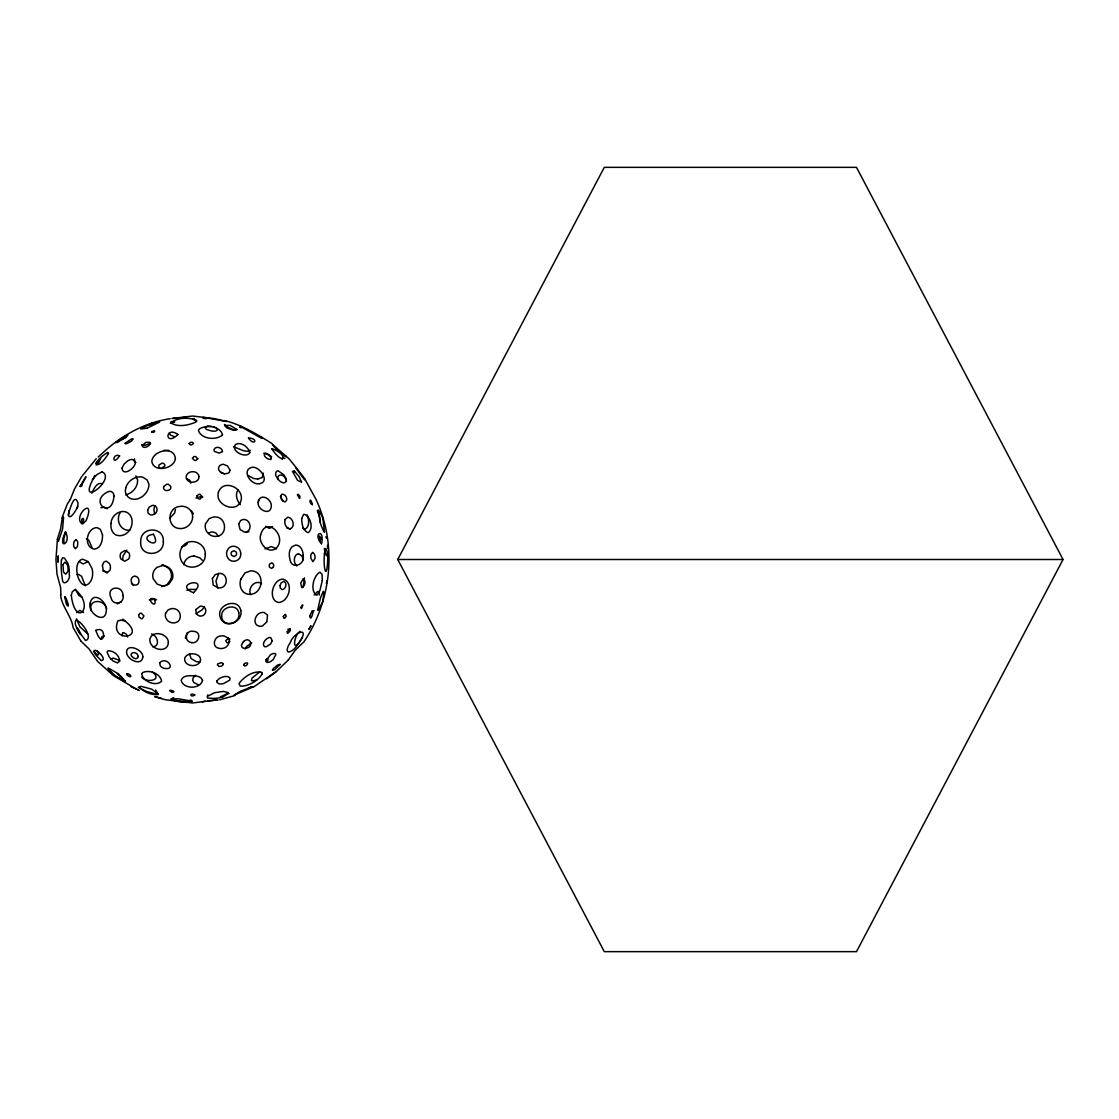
<?xml version="1.0" encoding="UTF-8"?>
<svg xmlns="http://www.w3.org/2000/svg" width="1119" height="1119" viewBox="0 0 1119 1119"><rect width="100%" height="100%" fill="white"/><g stroke="black" fill="none" stroke-linecap="round" stroke-linejoin="round"><path stroke-width="1.5" d="M276.085 671.61L253.02 687.388M266.686 678.785L276.085 671.764L288.156 660.14M175.389 458.692C174.424 445.516 152.925 450.342 151.806 461.266C153.387 473.029 174.018 469.085 175.389 458.72M319.349 595.014L319.167 591.587M77.099 508.502L77.854 506.264M187.097 632.878L185.306 638.236M62.3 517.957L60.524 529.063L57.419 539.106L55.95 559.5L57.013 574.229L60.65 587.727L60.916 594.721M169.487 433.165L170.2 434.857L174.508 436.718M303.445 642.502C331.7 601.113 337.351 545.289 316.145 499.647L304.732 478.722L296.941 468.511L288.94 458.692L272.407 444.327L274.309 447.054M320.188 522.461L319.782 517.146L317.32 510.558M183.838 564.717C184.327 559.78 188.971 556.045 193.825 555.975M142.197 445.628C142.659 449.656 151.638 445.949 149.75 442.439M110.949 659.315L113.033 658.028L119.299 660.308M192.608 517.132C192.538 522.825 187.642 527.958 181.935 528.504A17.932 17.289 -35.6 0 1 179.488 528.504C166.535 527.664 167.067 507.397 179.767 506.445A9.889 9.12 -22.4 0 1 183.768 506.459C188.831 507.145 193.014 511.915 192.594 517.09M68.609 513.649C67.867 523.622 80.428 506.361 77.589 502.039C74.064 492.416 69.196 511.719 68.203 515.104M68.763 513.117L68.86 510.726M175.459 509.453L174.536 513.187L169.57 518.447M324.468 531.777L322.72 517.524L318.537 510.222A8.406 1.273 68.7 0 0 317.978 510.222L320.677 524.238L323.909 531.903A17.442 2.756 77.3 0 0 324.3 531.903L324.454 531.805M207.924 694.857L207.491 695.64M326.356 583.461L327.014 580.733M327.335 553.863L326.608 555.667A5.259 0.853 85.9 0 1 326.426 555.695L324.818 551.415A10.658 1.72 85.9 0 1 324.37 548.394M134.49 458.888L134.406 461.615L135.903 462.539M258.209 502.473C259.72 491.703 273.19 499.34 271.12 507.397C269.441 516.223 256.251 508.781 258.349 501.802M87.45 517.146L86.135 520.629L82.876 523.818A14.365 6.504 -76.1 0 1 81.925 523.818C72.819 516.46 93.884 496.99 87.506 517.02M304.55 577.81L303.151 587.013M272.225 640.711L270.546 644.026L266.756 646.502A5.091 2.784 -41.8 0 1 264.322 646.53C261.482 643.677 265.693 638.697 268.742 637.662A6.49 3.958 -51.8 0 1 270.714 637.648L272.225 640.697M200.329 661.273C202.469 653.09 187.782 651.202 184.817 657.888C183.04 666.239 197.154 668.393 200.301 661.357M82.442 475.701L96.22 458.692M91.87 493.157C93.506 489.381 97.073 481.506 102.263 483.814M76.707 612.652L79.771 610.401L83.631 612.527M81.687 486.066L82.065 484.527A6.868 0.965 -60.1 0 0 81.603 484.527L80.26 486.066M266.854 621.716L267.539 615.03L264.196 612.541A6.434 5.357 -49.9 0 0 261.776 612.541C255.426 613.072 251.789 624.094 258.867 626.108A7.693 5.959 -38.7 0 0 262.531 625.927L266.644 622.052M62.216 517.146L67.364 503.914L70.371 499.382M142.239 445.516L145.96 442.341L149.736 442.425M70.329 499.452L74.413 489.185L81.715 476.498M171.081 578.985L167.053 584.831M245.257 648.936L246.795 646.362L251.649 642.754M288.073 660.308L295.346 650.069L302.578 643.117M397.735 559.5L604.302 167.346L856.483 167.346L1063.05 559.5L856.483 951.654L604.302 951.654L397.735 559.5L1063.05 559.5M154.8 505.704L153.876 509.453L154.562 513.621M169.598 690.647L171.766 692.213A2.392 0.881 11.7 0 0 173.515 692.213L173.837 691.332L171.766 690.451A2.392 0.881 11.7 0 0 169.962 690.409L172.34 691.752M98.22 457L102.305 453.279C120.964 435.767 144.729 422.478 170.228 418.688M93.8 478.065L94.583 475.477M302.466 637.396C298.773 642.614 295.234 650.657 288.632 652.055A13.568 4.91 -47.9 0 1 287.177 649.719L287.443 648.307A11.624 4.21 -47.9 0 1 290.38 642.502C292.982 633.228 310.648 625.115 299.682 641.9C291.346 653.23 294.423 633.802 300.27 631.396M120.167 512.712C115.97 519.006 119.439 529.343 127.398 530.182A20.03 17.428 -64.1 0 0 129.944 530.182M272.476 526.559L269.455 528.406L265.609 526.35M62.188 518.139L63.363 517.132M65.587 532.602L63.881 538.267L63.937 543.456M204.413 606.568L202.217 609.785L196.189 613.604M314.145 595.042L317.502 591.587L319.153 591.559M93.66 477.981C76.218 510.026 116.935 478.694 102.081 471.812M95.744 463.322L100.528 458.244M314.089 610.596L312.886 611.785L311.753 611.212M238.249 489.59C234.78 494.108 236.822 500.752 240.347 504.641M117.299 603.868L121.384 601.854M229.941 641.383L228.052 642.726A2.895 2.014 -29.5 0 1 226.933 642.712L225.744 640.655L228.052 638.585A2.867 2.224 -38.7 0 1 229.129 638.585L229.968 639.117M242.767 642.502L243.718 641.425M126.839 550.142L123.118 555.737L122.656 559.5M187.502 543.428L185.376 545.568L181.446 547.065M218.709 573.487L215.939 581.181L217.757 587.965M321.573 543.708C324.944 527.301 312.173 533.329 321.447 543.778M242.767 642.502L241.41 645.341L242.082 647.3A5.763 4 -29.5 0 0 244.362 648.293A4.756 3.301 -29.5 0 0 246.25 648.097C254.6 647.076 249.887 635.62 243.732 641.411M248.404 687.877L251.006 687.248A10.351 0.895 -32.2 0 1 252.348 687.248L234.025 695.193L240.333 691.29L249.033 687.989M265.776 659.762L266.42 659.231A2.07 1.133 -41.9 0 1 267.021 658.951A1.692 0.923 -41.9 0 1 267.833 658.937L267.945 660.308L266.238 661.469A1.986 0.937 -33.1 0 1 265.86 661.539M195.475 675.317L193.153 677.848L192.65 680.128L193.769 682.506L198.581 684.912M96.108 464.931L99.045 461.993L100.64 458.189M251.579 686.674L249.075 688.003M88.107 561.626L83.058 564.004L79.379 561.626M259.888 671.75L252.181 678.016L251.425 680.338A9.302 2.336 -29.6 0 0 254.978 680.366L257.286 679.527M302.41 587.447L303.976 585.755A4.798 2.168 -76 0 0 305.053 581.782L303.571 578.705A4.798 2.224 -85.5 0 0 303.249 578.691L300.717 583.125L301.724 587.489A6.924 3.133 -76 0 0 302.186 587.489L302.396 587.447M250.236 450.244L249.593 450.677A13.12 6.168 33.1 0 1 243.313 450.621L233.521 446.733M117.257 442.578L119.859 440.9M202.217 701.823L205.323 701.165M65.322 597.35C65.601 608.47 71.168 608.372 65.475 597.35A7.12 1.119 77.5 0 0 65.322 597.364M264.965 548.897L271.413 546.618L276.645 548.897M121.831 439.711L123.761 438.648M150.617 443.516L144.463 445.418L141.623 444.425M65.475 531.791C56.482 550.744 72.12 544.407 65.489 531.791M208.68 532.98L211.547 531.973A10.001 9.637 35.5 0 1 212.904 531.973L215.841 532.98L218.583 536.421M246.348 532.252L247.761 531.791A9.134 7.945 64 0 1 248.922 531.791M92.373 479.38L96.891 474.652L102.039 471.826M165.892 585.559L163.794 585.852A10.589 10.211 35.7 0 1 162.339 585.852L157.233 584.174L153.233 578.817A10.463 10.295 65.9 0 1 154.562 569.795L156.884 567.389L162.353 565.599A5.147 5.077 66.5 0 1 163.066 565.599L168.591 567.389L170.955 569.795A10.449 10.295 65.9 0 1 172.48 578.817L168.787 584.174L161.626 586.65M186.915 590.398L189.531 589.391L195.853 589.447M195.965 497.997L199.028 497.046A9.442 8.714 22.4 0 1 202.847 497.046M193.475 592.72C210.68 575.67 171.683 583.838 193.461 592.72M125.16 437.963L125.971 437.655M147.148 428.199L159.681 422.045L151.848 423.318L140.658 429.011L147.121 428.213M203.266 417.303L226.388 421.457L214.666 418.66M100.92 507.732L104.053 507.103L107.312 508.711M320.216 540.561L320.971 538.351L319.628 536.155A3.371 1.525 76.1 0 0 319.405 536.155L318.985 539.008L320.034 540.589M149.275 599.868L154.394 599.308M60.65 594.86C61.335 605.994 71.504 615.87 73.113 627.563L80.988 641.229M168.661 450.356L163.836 450.356M219.646 699.781L234.752 695.626M77.043 574.69L78.064 574.439A11.232 5.203 85.4 0 1 78.806 574.439L81.617 576.341L85.31 585.824M153.709 422.968C141.763 427.71 159.849 422.115 154.618 422.758M263.762 453.209L266.826 453.545M75.56 548.576L77.211 546.743A4.588 2.126 -85.5 0 0 77.547 541.484L76.12 539.652M125.678 494.892C132.294 493.311 137.819 487.171 137.609 480.163L135.903 475.967M173.781 697.752L172.368 698.102L172.2 699.263C177.417 701.249 187.335 702.382 190.957 699.934M226.877 693.892L229.129 693.486M226.849 693.892L220.401 696.885L222.807 697.165M152.925 646.852C160.674 646.055 157.317 635.368 151.611 633.927M312.565 552.436L311.012 554.339A4.728 2.182 85.5 0 0 310.97 558.409L312.928 561.696L315.054 558.409A4.742 2.196 85.5 0 0 314.495 554.339L312.788 552.45M82.554 559.304L80.946 559.752C70.595 566.144 81.757 597.084 91.324 580.174A13.498 9.414 84.4 0 0 92.038 568.55L88.261 561.64L82.96 559.304M75.896 539.638L74.176 541.484A4.588 2.126 -85.5 0 0 73.84 546.743L75.337 548.59M194.258 418.38L192.734 419.107L196.161 420.618M102.878 571.068L103.466 570.97A4.728 3.287 84.2 0 1 103.955 570.984L107.564 572.62M161.57 468.218L164.675 466.217A3.399 2.616 -11.2 0 0 164.717 464.665L163.975 463.714A3.567 2.756 -11.1 0 0 162.199 463.084L158.926 465.042L158.912 467.588A3.679 2.56 -29.5 0 0 160.353 468.232M186.23 417.135L179.767 417.988M216.652 699.962L192.58 702.97L165.514 699.781L154.73 696.633L158.017 697.361M298.423 553.709C293.388 554.758 293.136 563.235 296.885 565.934M171.92 418.492L192.58 416.03L214.932 418.688M171.095 421.611L174.732 421.821L170.368 423.262M218.149 699.948L207.658 700.844M234.165 556.521L236.137 555.318A2.993 2.658 81.2 0 0 236.025 551.891L233.983 550.702L231.619 551.891A2.979 2.937 65.9 0 0 231.647 555.318L233.815 556.507M134.728 576.229C129.692 576.523 130.168 584.761 135.021 585.111A6.938 6.043 63.9 0 0 135.903 585.111C140.686 584.426 139.595 576.299 135.021 576.229M124.88 550.548L121.118 552.744A5.469 4.868 -81.2 0 0 120.922 559.01L124.796 561.248L128.643 559.01A5.469 4.868 -81.2 0 0 128.839 552.744L125.216 550.548M177.445 418.198L172.969 418.366M81.058 641.229L89.086 648.978L97.577 661.371L113.243 675.484L136.252 689.01M270.574 459.489C273.498 457.867 267.315 453.768 265.287 453.405C261.804 455.391 267.917 459.755 270.574 459.489M76.12 620.108C72.301 625.157 82.121 635.298 85.52 640.502C93.688 638.613 82.205 621.716 76.162 620.108M259.37 483.674C250.586 485.576 240.753 469.281 252.6 467.21C260.265 466.875 270.42 482.037 259.384 483.674M120.866 620.248L117.873 620.835C108.907 643.005 147.638 639.075 125.202 621.087M104.361 636.082L101.899 636.669L101.06 639.355M257.804 478.988L253.761 478.526L247.956 475.435M257.818 478.988L262.182 477.533L263.203 473.113M287.905 629.144L290.101 630.081M298.633 553.709L302.242 556.325L302.955 560.046M194.063 555.975L199.909 557.891L202.301 560.325M191.545 642.586C199.084 644.362 202.217 631.438 193.545 631.368C185.656 629.354 183.334 641.579 191.503 642.572M211.365 426.199L207.239 426.115L205.169 427.724L206.33 429.43L211.365 430.927A6.406 2.378 11.7 0 0 216.093 430.913L217.506 429.836L216.471 428.129M154.016 599.266L156.576 599.826M206.12 418.702L205.267 418.576A7.959 0.895 2.1 0 0 202.987 418.366M161.961 564.675L163.57 564.913M303.627 528.867L304.186 528.979A18.715 8.476 76 0 0 305.431 528.965C309.991 526.252 308.872 518.936 307.124 514.754M120.908 620.248L125.006 620.947M101.297 660.644C107.172 660.098 98.528 650.531 95.017 650.237C91.59 652.447 99.731 658.615 101.144 660.532M158.828 697.934L161.29 698.438L159.01 697.641M122.586 619.283L123.915 619.646M224.318 420.506C241.522 424.633 256.964 434.242 271.917 443.516M242.333 426.801L240.375 426.409L260.713 437.809A12.001 1.049 32.2 0 0 262.266 437.795L261.091 436.704M292.353 471.435L294.619 471.742L294.395 470.679M220.485 472.176L224.373 473.855M234.71 430.158L228.276 427.5L224.471 424.423M213.463 426.703L214.932 427.262M153.415 534.281C134.742 536.994 163.276 552.324 153.443 534.281M87.744 633.913L79.925 626.836L76.47 618.807M131.441 583.447L133.301 585.419M165.36 565.766L169.417 569.137A11.414 11.232 65.9 0 1 171.081 578.985M239.592 427.15L241.103 427.92M137.553 689.458L139.148 690.451L130.867 686.59M261.594 583.67C255.174 579.013 246.977 588.426 250.894 594.804M58.202 541.05L57.419 539.134M290.422 529.329L288.198 528.308A10.491 7.162 72.9 0 0 287.121 528.294M267.567 453.894L271.679 456.776M284.785 458.58L283.107 457.657L282.184 459.336M141.637 677.093C146.897 683.429 163.094 680.198 152.436 672.029M138.28 687.388L146.281 691.36L154.828 693.724L157.289 692.717L155.667 690.017M283.918 455.531L285.233 456.384A10.001 1.091 41.7 0 0 286.268 456.37L286.198 456.244M86.415 538.687L88.933 540.533L91.954 547.275M302.494 528.084L303.571 528.839M296.941 468.511L296.773 468.371A6.602 0.839 50.8 0 0 296.087 468.371L304.452 479.659A6.602 0.923 60.1 0 0 304.83 479.659L304.774 478.862M281.876 453.978L274.966 447.74M57.964 561.99L58.258 555.877L57.95 561.99M227.968 637.97L224.22 635.97A8.966 7.707 -15.6 0 0 220.597 635.97C214.065 636.403 211.407 646.922 218.834 648.251A7.064 5.441 -11.1 0 0 223.324 648.251C227.828 647.551 231.143 641.187 228.066 638.138M154.981 599.266C143.316 594.748 157.485 612.303 154.702 599.015M120.684 676.114C128.839 684.268 113.201 675.554 111.368 672.435M117.719 673.246L119.845 675.484M108.683 669.735L114.404 675.484L123.971 680.953A10.519 0.909 32.2 0 0 125.328 680.953L116.194 672.631L109.214 668.533A11.833 1.287 41.7 0 0 107.983 668.533L111.019 672.211M68.287 606.036L64.594 596.735M93.506 651.118L97.017 654.657A4.378 1.581 47.9 0 0 98.066 654.825A5.273 1.902 47.9 0 0 98.626 653.916L97.381 651.118M286.226 479.016C284.799 474.862 277.036 472.694 277.834 479.016M280.407 496.276L282.855 501.004M193.391 513.789L191.195 510.558M106.627 608.652C104.207 598.623 87.464 598.931 91.338 610.974M77.784 630.263C84.694 642.222 77.127 624.794 77.169 628.934M75.407 589.237L78.722 595.294L81.435 597.042A17.764 8.057 76.1 0 0 82.233 597.084M325.909 536.742L326.496 538.267M121.999 635.9L122.67 632.781A4.28 2.602 51.7 0 1 123.971 632.794L126.489 634.333L127.678 636.991M63.587 517.272L62.566 529.063L58.552 541.05A15.974 2.588 -86 0 1 58.202 541.05M57.894 560.759L57.684 558.171M190.817 483.24L189.838 480.303L187.446 479.016A5.805 4.98 -15.6 0 0 186.621 478.904M258.517 499.661L258.573 501.102M189.545 653.888L191.041 658.462L195.853 661.483A9.931 6.588 -8.2 0 0 200.049 661.805M327.447 545.303A10.658 1.72 85.9 0 1 327.587 548.394M125.202 443.166L125.202 443.516A4.252 1.329 -38.9 0 0 126.881 443.558L131.315 441.264L133.175 438.998A4.378 1.091 -29.6 0 0 131.496 438.984L125.202 443.166M324.468 553.29C322.859 570.228 327.433 582.076 327.811 555.681A9.917 1.595 85.9 0 0 326.37 549.429L325.755 548.66A5.287 0.853 85.9 0 0 325.573 548.632L324.468 553.29M122.055 468.05C123.034 479.673 143.498 461.378 131.538 459.447A8.966 4.896 -41.9 0 0 127.566 460.972L124.027 464.161L122.055 468.05M138.169 656.447L137.637 657.986L135.861 658.755A4.546 2.49 41.9 0 1 133.846 657.986C126.013 653.244 137.133 649.496 138.169 656.447M142.84 656.993C141.567 666.686 127.608 659.79 126.671 653.006C125.384 642.572 143.428 649.202 142.84 656.993M230.01 470.176L229.227 472.428A6.658 4.63 29.5 0 1 226.597 473.575C222.121 474.876 215.477 469.393 220.051 465.392A6.476 4.98 11.2 0 1 223.254 464.259L227.423 465.924L230.01 470.176M266.35 660.126L267.077 662.476L270.113 661.902L273.134 659.664L275.806 654.685A6.784 2.462 -47.9 0 0 275.078 653.524L273.623 653.51A6.882 3.763 -41.9 0 0 270.574 654.685L266.35 660.126M280.058 664.392L275.064 669.498L272.449 670.365A5.133 1.609 -38.9 0 1 273.568 668.309L277.624 665.036L280.058 664.392M62.944 564.633L63.503 572.019L65.587 574.075A3.007 1.385 85.1 0 0 65.783 574.075L67.769 571.627A6.099 2.825 85.5 0 0 67.336 564.633L65.042 562.186A3.007 1.385 86.1 0 0 64.846 562.186L62.944 564.633M189.097 443.516L190.286 444.816A2.392 1.595 -8.2 0 0 191.797 444.816L193.517 443.432L192.398 442.341A2.112 1.119 -5.8 0 0 190.734 442.341L189.097 443.516M303.095 555.262C305.487 565.207 290.758 570.466 289.751 558.297A10.477 7.301 84.4 0 1 290.311 549.275L291.835 546.883L295.612 545.079A5.175 3.609 84.4 0 1 296.143 545.079C300.983 545.499 303.165 550.982 303.095 555.262M158.352 693.934L158.339 694.493C152.156 695.514 142.896 691.78 139.092 686.814L141.064 686.339L151.611 689.15L158.352 693.934M236.892 429.444L236.417 429.962A6.574 1.916 18.2 0 1 232.486 429.934L226.989 427.99L224.555 425.556L230.052 425.374L236.892 429.444M168.368 642.502C167.822 654.265 148.911 649.552 149.876 639.313C151.96 629.605 168.396 633.466 168.368 642.502M197.755 458.692L196.147 460.329A2.574 1.986 11.1 0 1 194.51 460.329L192.356 458.37L193.825 456.65A2.923 1.944 8.2 0 1 195.685 456.636L197.755 458.692M71.28 595.42C75.546 629.088 95.507 606.414 75.56 590.049A18.659 8.448 75.9 0 0 74.33 590.063L72.231 591.895L71.28 595.42M301.724 518.503C301.612 523.454 302.717 530.14 307.627 532.504A14.351 6.504 76.1 0 0 308.578 532.504C313.488 528.014 310.774 517.384 304.802 514.46A17.009 7.371 66.8 0 0 303.599 514.446L301.724 518.503M123.034 595.532C124.782 603.714 112.627 606.05 111.131 597.882C105.27 586.468 122.908 584.244 123.034 595.532M223.199 663.749L222.779 665.008A3.063 1.832 -22.4 0 1 221.128 666.225L219.072 666.476L217.492 665.036A2.951 1.958 -8.2 0 1 217.953 663.749L221.674 662.658L223.199 663.749M238.711 523.846L240.081 529.539L244.362 532.029A9.945 8.658 64 0 0 245.62 532.029C252.488 530.966 250.74 519.929 244.362 519.496A9.945 8.644 64 0 0 243.089 519.496L240.669 520.461L238.711 523.846M243.648 664.826C244.879 668.854 250.936 661.119 245.271 663.189A2.434 1.455 -22.4 0 0 243.97 664.154L243.648 664.826M260.657 534.742C257.874 543.247 268.714 554.912 276.351 548.016C287.723 536.561 266.364 514.978 260.657 534.742M147.638 510.166L148.1 513.173L150.547 514.866A4.364 3.637 -49.9 0 0 151.652 514.95A5.693 4.742 -49.9 0 0 153.261 514.544C157.807 513.845 158.604 506.445 153.849 505.466A4.364 3.637 -49.9 0 0 152.198 505.466L149.163 507.159L147.638 510.166M238.767 612.764C241.228 624.444 221.226 628.318 221.646 615.45C221.534 606.582 237.088 603.085 238.767 612.764M240.809 610.498C243.271 622.57 224.052 629.871 220.149 617.101C215.967 604.736 238.221 597.07 240.809 610.498M322.328 580.355L319.908 590.538L317.153 595A17.764 8.043 -76 0 1 315.978 595C310.131 589.699 313.39 576.243 319.586 572.355A9.064 4.196 -85.5 0 1 320.188 572.355L322.006 574.299L322.328 580.355M323.937 592.902L322.678 601.854L318.216 610.163A8.141 1.231 -68.7 0 1 317.684 610.163L320.384 598.092L323.209 591.391A15.246 2.406 -77.4 0 1 323.545 591.405L323.937 592.902M300.969 607.365L301.263 608.47A1.623 0.699 -66.7 0 0 301.57 608.47L302.871 605.043A1.623 0.699 -66.7 0 0 302.452 604.959L300.969 607.365M309.767 615.982C310.872 624.766 316.299 601.309 309.767 615.982M102.514 535.05C102.682 540.449 100.906 548.282 94.569 549.065A5.483 3.819 -84.7 0 1 94.01 549.065C83.841 546.925 86.121 529.637 95.591 527.734A16.715 11.4 -72.8 0 1 97.311 527.734L100.388 529.371L102.514 535.05M111.061 523.482C110.18 528.616 112.697 535.232 118.544 535.609A19.261 16.757 -64.1 0 0 121.006 535.609C129.776 534.532 134.588 523.874 130.825 516.195C125.118 506.347 110.991 513.551 111.061 523.482M272.518 590.818C271.665 595.098 273.064 601.337 277.96 602.358A18.505 12.085 -61.9 0 0 279.904 602.344C289.457 600.427 293.682 582.398 283.275 579.222A16.757 11.68 -84.4 0 0 281.554 579.222C276.393 580.369 273.302 585.908 272.518 590.818M280.086 585.531L280.24 587.965L282.016 589.573A6.406 4.378 -72.9 0 0 282.673 589.559C285.974 588.846 287.457 582.747 283.932 581.488A6.42 4.378 -73 0 0 283.275 581.488L281.009 583.083L280.086 585.531M102.416 565.277L103.242 570.41L106.515 572.802A2.951 2.056 84.4 0 0 106.809 572.802L109.844 570.41A5.973 4.154 84.4 0 0 109.494 563.584L106.375 561.206A3.077 2.14 84.5 0 0 105.843 561.206L103.773 562.214L102.416 565.277M113.998 495.927C111.76 521.146 87.744 500.752 108.431 491.591A9.637 5.861 -51.8 0 1 111.368 491.563L113.299 493.087L113.998 495.927M95.828 630.361C103.214 652.587 108.641 624.458 95.828 630.361M286.422 480.778C283.513 488.094 270.42 473.519 277.89 470.665L283.806 474.778L286.422 480.778M297.472 494.878L299.388 498.305A1.888 0.811 66.7 0 0 299.752 498.305L299.906 496.276L298.186 494.388A2.588 1.049 57.5 0 0 297.682 494.388L297.472 494.878M197.014 495.857L197.629 498.193L199.266 499.06A2.238 2.07 22.4 0 0 200.175 499.06L202.175 496.64L199.965 494.374A2.951 2.532 15.6 0 0 198.776 494.374L197.028 495.815M198.958 476.498C199.42 483.226 188.132 484.233 186.313 478.247C184.957 470.679 197.797 469.071 198.958 476.498M218.443 492.206C214.484 504.991 236.585 514.013 241.019 500.683C244.599 488.164 223.408 478.275 218.457 492.178M312.341 504.627C308.312 503.228 310.187 495.144 312.341 504.627M90.219 603.015C86.988 612.625 105.368 625.381 106.291 610.764C107.676 602.246 93.101 590.105 90.219 603.015M280.645 496.276L281.47 499.48L284.184 501.732A3.525 2.308 62 0 0 285.261 501.746C288.464 500.123 286.128 494.878 283.121 494.304A4.266 2.588 51.8 0 0 281.82 494.304L280.645 496.276M177.977 434.508C164.619 447.418 164.647 425.192 177.977 434.508M202.511 680.492C200.343 689.43 183.236 689.346 181.166 680.338C182.873 674.995 189.964 675.68 194.51 675.792A11.148 5.931 -5.8 0 1 201.364 678.24L202.511 680.492M165.514 613.45C164.325 617.758 167.738 622.206 172.004 622.793A6.56 5.637 15.6 0 0 174.662 622.793C182.887 621.842 181.656 609.17 173.781 608.666A6.532 6.015 22.4 0 0 171.137 608.666L168.088 609.925L165.514 613.45M61.461 560.004L61.195 562.997A13.05 2.112 85.9 0 0 62.244 577.963C62.258 587.937 70.973 580.229 69.266 574.271A13.078 6.057 85.5 0 0 67.727 562.997L64.524 558.171L62.65 557.738L61.461 560.004M240.683 553.709C241.55 560.801 231.675 564.13 227.982 558.129A7.707 7.595 65.9 0 1 227.884 549.289C231.605 543.274 241.131 546.841 240.683 553.709M216.904 680.953L216.834 682.24L218.583 683.611A6.588 3.175 -16.2 0 0 223.478 683.611L229.619 680.198L230.164 678.254L228.36 676.785A6.588 3.175 -16.2 0 0 223.478 676.771L219.59 678.226L216.904 680.953M126.657 673.96C126.545 676.198 132.951 678.184 130.238 675.163A2.602 1.217 33.1 0 0 128.139 673.876L126.657 673.96M271.777 448.719C284.268 467.7 289.234 454.146 271.777 448.719M205.532 523.72C203.84 529.525 208.344 535.875 214.302 536.351A15.302 14.757 35.6 0 0 216.387 536.351C227.814 535.595 226.807 517.398 215.715 516.978A15.162 13.987 22.4 0 0 213.589 516.992L209.295 518.489L205.532 523.72M125.762 487.968C124.097 492.528 127.132 497.997 131.86 498.99A13.932 11.596 -49.9 0 0 137.119 499.004C143.582 497.27 149.121 491.157 148.925 484.205L147.121 479.953L142.742 477.156A14.883 11.54 -38.7 0 0 137.119 477.142C131.86 478.456 127.118 482.611 125.762 487.968M301.529 482.079L297.654 480.485L293.108 472.512A7.497 2.714 47.9 0 1 293.905 471.211A7.371 0.923 50.8 0 1 295.584 472.512L299.109 476.498L301.529 482.079M205.267 554.325C205.966 568.424 183.992 572.522 180.411 558.143A13.162 12.966 -65.9 0 1 182.327 546.785C188.845 536.658 205.812 542.365 205.267 554.325M248.502 438.019C254.349 446.859 259.132 438.354 248.502 438.019M119.565 455.867C111.816 467.196 112.25 452.454 119.565 455.867M80.302 486.178L80.274 486.541A6.602 0.937 -60.1 0 0 80.708 486.541L86.107 476.918A6.602 0.937 -60.1 0 0 85.673 476.918L80.302 486.178M163.332 541.526C164.157 556.87 139.092 557.794 140.728 541.526C140.253 526.336 164.255 526.014 163.332 541.526M212.386 578.551L213.253 585.041L218.261 587.895A11.316 10.91 -35.5 0 0 219.814 587.895C228.528 587.531 228.346 573.362 219.632 573.39A3.707 3.651 -65.5 0 0 219.128 573.39L215.142 574.69L212.386 578.551M308.998 629.116L310.9 626.025L308.998 629.116M151.764 432.074C155.625 433.543 155.737 428.423 151.764 432.074M240.851 579.152C238.627 585.153 241.312 593.504 248.376 594.273A18.394 16.002 -64.2 0 0 250.726 594.273C263.427 593.378 265.147 571.753 251.761 570.844A8.099 7.204 -81.1 0 0 250.726 570.844L245.019 572.886L240.851 579.152M283.289 616.401L283.96 618.331A1.79 1.175 -62 0 0 284.506 618.331L286.212 616.401L285.541 614.471A1.79 1.175 -61.9 0 0 284.995 614.471L283.289 616.401M287.275 631.731L287.401 633.172A3.049 1.231 -57.5 0 0 288.003 633.172L290.031 630.962L290.325 628.808A3.049 1.231 -57.5 0 0 289.639 628.738L287.275 631.731M285.065 519.58C284.072 523.021 285.583 527.818 289.373 528.769A9.106 6.21 72.8 0 0 290.297 528.769C295.332 526.993 293.164 518.307 288.52 517.3A9.106 6.21 73 0 0 287.583 517.3L285.065 519.58M194.734 695.011C189.964 698.41 189.293 691.724 194.734 695.011M195.825 609.561L196.454 614.247L199.518 615.996A4.49 4.14 -22.4 0 0 201.336 615.996C206.749 615.646 207.602 606.932 201.938 606.274A4.49 4.14 -22.4 0 0 200.119 606.274L195.825 609.561M119.719 661.035L117.509 662.938L113.005 660.951L109.284 657.105L107.186 652.363A8.896 3.217 47.9 0 1 108.137 650.838C113.732 650.503 119.383 655.454 119.719 661.035M141.791 673.61C142.127 681.205 156.045 687.15 161.612 681.135C160.353 673.624 149.568 669.456 142.728 672.533L141.791 673.61M249.831 452.524C246.726 459.042 230.388 451.53 235.438 444.537C240.977 441.264 248.376 447.18 249.831 452.524M163.752 486.569C161.975 492.066 172.032 491.745 170.787 486.443L168.354 484.317A4.294 3.693 -15.6 0 0 166.619 484.317L163.752 486.569M138.686 614.709L139.008 617.017L141.288 618.681A2.56 2.126 49.9 0 0 142.253 618.681L143.959 615.926L141.288 613.17A2.56 2.126 49.9 0 0 140.323 613.184L138.686 614.709M227.996 692.563L227.689 693.654C222.667 698.55 214.135 698.899 207.505 697.976L207.281 696.452L214.526 692.717L223.31 691.416L227.982 692.549M159.639 662.868L160.311 665.805A5.945 3.567 22.4 0 0 163.5 668.169C177.25 671.414 166.913 655.147 159.639 662.868M222.513 451.517L219.296 453.139L214.708 451.517A4.364 2.895 8.2 0 1 214.023 449.6C215.449 445.46 222.541 447.516 222.513 451.517M108.487 453.447C97.535 472.064 88.331 464.497 107.648 452.398L108.487 453.447M262.224 673.82C258.279 680.87 248.236 686.576 240.235 686.115L239.004 683.513C243.844 676.897 253.705 670.099 262.084 672.491L262.224 673.82M196.65 421.01L195.979 422.017C188.398 425.374 177.795 427.612 170.759 422.758C177.236 417.499 188.174 417.177 195.937 420.031L196.65 421.01M222.513 434.913C216.513 440.578 201.49 439.319 198.441 430.661L199.196 429.123C205.728 424.437 220.639 426.129 222.513 434.913M115.844 442.523C130.951 435.837 132.825 429.85 115.844 442.523M82.233 519.048L82.177 519.16A2.112 0.951 -76 0 0 81.701 520.908L82.205 522.251A3.049 1.371 -75.4 0 0 82.414 522.237L83.198 521.482A2.112 0.951 -76 0 0 83.673 519.734L83.254 518.405A3.049 1.385 -76.4 0 0 82.96 518.391L82.233 519.048M273.204 567.249L271.581 568.41L269.623 567.249A2.867 2.546 -81.2 0 1 269.735 563.976L271.819 562.829L273.358 563.976A2.867 2 -84.4 0 1 273.204 567.249M171.039 699.165C174.802 702.005 186.118 702.676 192.342 701.193L178.215 698.788L171.039 699.165M325.517 571.249A5.721 0.923 -85.7 0 0 325.643 571.236"/></g></svg>
